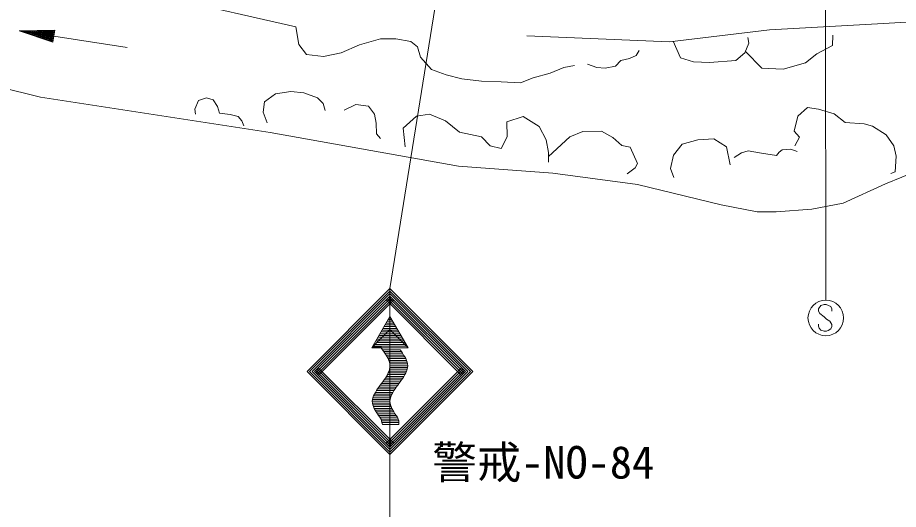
# Model space of a CAD drawing. Units: millimetres, scale not verified. Extents: x 40000 to 680000, y 20000 to 380000.
# Drawn here: x 448076 to 497628, y 261556 to 289210 of the extents above; entities that cross this region are included whole.
import ezdxf
from ezdxf.enums import TextEntityAlignment as Align

# ---------------------------------------------------------------- set-up
doc = ezdxf.new("R2010")
doc.units = ezdxf.units.MM
doc.header["$LTSCALE"] = 1000
doc.layers.add('M-BGD', color=7, linetype='Continuous', lineweight=13)
doc.layers.add('M-STR-STRC', color=7, linetype='Continuous', lineweight=13)
doc.styles.add('ＭＳ ゴシック', font='')
doc.styles.get('ＭＳ ゴシック').set_extended_font_data('MS Gothic')

msp = doc.modelspace()

# ---------------------------------------------------------------- linework, layer by layer
at = {"layer": 'M-BGD'}
for p, q in [((451787, 291412), (463726, 288701)), ((496459, 288858), (500071, 289059)), ((448165, 288467), (450165, 288509)), ((454232, 287527), (448165, 288467)), ((448165, 288467), (450058, 287822)), ((448213, 288451), (448216, 288468)), ((448261, 288435), (448267, 288469)), ((448309, 288418), (448318, 288471)), ((448357, 288402), (448368, 288472)), ((448406, 288385), (448419, 288473)), ((448454, 288369), (448470, 288474)), ((448502, 288353), (448521, 288475)), ((448550, 288336), (448571, 288476)), ((448598, 288320), (448622, 288477)), ((448646, 288304), (448673, 288478)), ((448694, 288287), (448724, 288479)), ((448742, 288271), (448774, 288480)), ((448790, 288254), (448825, 288481)), ((448838, 288238), (448876, 288482)), ((448886, 288222), (448927, 288483)), ((448934, 288205), (448977, 288484)), ((448982, 288189), (449028, 288485)), ((449030, 288173), (449079, 288486)), ((449078, 288156), (449130, 288487)), ((449126, 288140), (449180, 288488)), ((449174, 288124), (449231, 288489)), ((449223, 288107), (449282, 288490)), ((449271, 288091), (449333, 288492)), ((449319, 288074), (449383, 288493)), ((449367, 288058), (449434, 288494)), ((449415, 288042), (449485, 288495)), ((449463, 288025), (449536, 288496)), ((449511, 288009), (449587, 288497)), ((449559, 287993), (449637, 288498)), ((449607, 287976), (449688, 288499)), ((449655, 287960), (449739, 288500)), ((449703, 287943), (449790, 288501)), ((449751, 287927), (449840, 288502)), ((449799, 287911), (449891, 288503)), ((449847, 287894), (449942, 288504)), ((449895, 287878), (449993, 288505)), ((449943, 287862), (450043, 288506)), ((449991, 287845), (450094, 288507)), ((450040, 287829), (450145, 288508)), ((450058, 287822), (450165, 288509)), ((463726, 288701), (463898, 287704)), ((484756, 287854), (490373, 288523)), ((490373, 288523), (496459, 288858)), ((467306, 287675), (468498, 288016)), ((468498, 288016), (469350, 288016)), ((469350, 288016), (470202, 287875)), ((476730, 288187), (484756, 287854)), ((489211, 287774), (489166, 288092)), ((493923, 287637), (493945, 288229)), ((463898, 287704), (464324, 287136)), ((466283, 287221), (467306, 287675)), ((470202, 287875), (470572, 287562)), ((470572, 287562), (470742, 286994)), ((484957, 287878), (485365, 286954)), ((488984, 287227), (489211, 287774)), ((493035, 287182), (493923, 287637)), ((464324, 287136), (465289, 287022)), ((465289, 287022), (466283, 287221)), ((470742, 286994), (471367, 286284)), ((482500, 286910), (482869, 287080)), ((482869, 287080), (483039, 287364)), ((485365, 286954), (486093, 286726)), ((488483, 286795), (488984, 287227)), ((489019, 287312), (489940, 286363)), ((492398, 286659), (493035, 287182)), ((478808, 286398), (479404, 286512)), ((480143, 286597), (480654, 286399)), ((481137, 286370), (481705, 286484)), ((481705, 286484), (482017, 286796)), ((482017, 286796), (482500, 286910)), ((486093, 286726), (487004, 286681)), ((487004, 286681), (488483, 286795)), ((491146, 286317), (492398, 286659)), ((471367, 286284), (472191, 286000)), ((472191, 286000), (473071, 285773)), ((477075, 285830), (478041, 286086)), ((478041, 286086), (478808, 286398)), ((480654, 286399), (481137, 286370)), ((489940, 286363), (490327, 286340)), ((490327, 286340), (491146, 286317)), ((473071, 285773), (474179, 285631)), ((474179, 285631), (475286, 285603)), ((475286, 285603), (476365, 285546)), ((476365, 285546), (477075, 285830)), ((447001, 285321), (449370, 284738)), ((462592, 284920), (463444, 285062)), ((463444, 285062), (464182, 284977)), ((464182, 284977), (464949, 284693)), ((449370, 284738), (454246, 283983)), ((458048, 284068), (458246, 284551)), ((458246, 284551), (458701, 284693)), ((458701, 284693), (459070, 284579)), ((459070, 284579), (459326, 284210)), ((461882, 283898), (461967, 284466)), ((461967, 284466), (462592, 284920)), ((464949, 284693), (465261, 284381)), ((454246, 283983), (462282, 282747)), ((458076, 283784), (458048, 284068)), ((459326, 284210), (459439, 283841)), ((465261, 284381), (465375, 283983)), ((466454, 284012), (467107, 284324)), ((467107, 284324), (467817, 284239)), ((467817, 284239), (468158, 283785)), ((491968, 283664), (492522, 284152)), ((492522, 284152), (493140, 284054)), ((493140, 284054), (494019, 283794)), ((459439, 283841), (460036, 283756)), ((460036, 283756), (460490, 283642)), ((460490, 283642), (460689, 283415)), ((462109, 283301), (461882, 283898)), ((468158, 283785), (468243, 283274)), ((469774, 282992), (470525, 283675)), ((470525, 283675), (471254, 283789)), ((471254, 283789), (472141, 283402)), ((475601, 283357), (476511, 283653)), ((476511, 283653), (477422, 283084)), ((491773, 282817), (491968, 283664)), ((494019, 283794), (494638, 283306)), ((460689, 283415), (460803, 283131)), ((468243, 283274), (468272, 282677)), ((469888, 281945), (469774, 282992)), ((472141, 283402), (472938, 282765)), ((475624, 282515), (475601, 283357)), ((477422, 283084), (477809, 282333)), ((494638, 283306), (495712, 283241)), ((495712, 283241), (496168, 283111)), ((496168, 283111), (496949, 282622)), ((462282, 282747), (472884, 280850)), ((468272, 282677), (468499, 282422)), ((472938, 282765), (474167, 282515)), ((474167, 282515), (474668, 281991)), ((475282, 281855), (475624, 282515)), ((477945, 281399), (479152, 282515)), ((479152, 282515), (479880, 282811)), ((479880, 282811), (480927, 282834)), ((480927, 282834), (481564, 282470)), ((481564, 282470), (482065, 282015)), ((492066, 282492), (491773, 282817)), ((491806, 282003), (492066, 282492)), ((496949, 282622), (497373, 282004)), ((474668, 281991), (475282, 281855)), ((477809, 282333), (477945, 281627)), ((482065, 282015), (482543, 281924)), ((484970, 281482), (485458, 282101)), ((485458, 282101), (486337, 282329)), ((486337, 282329), (487248, 282394)), ((487248, 282394), (487965, 281938)), ((497373, 282004), (497503, 281418)), ((477945, 281627), (477945, 281081)), ((482543, 281924), (482953, 281013)), ((484807, 280733), (484970, 281482)), ((487965, 281938), (488160, 280929)), ((488388, 281352), (488811, 281613)), ((488811, 281613), (489169, 281710)), ((489169, 281710), (489918, 281580)), ((489918, 281580), (490764, 281450)), ((490764, 281450), (490927, 281645)), ((490927, 281645), (491090, 281776)), ((491090, 281776), (491578, 281808)), ((491578, 281808), (491936, 281678)), ((496911, 279869), (501004, 281553)), ((482953, 281013), (482816, 280763)), ((497503, 281418), (497438, 280539)), ((472884, 280850), (478179, 280472)), ((478179, 280472), (482944, 279817)), ((482816, 280763), (482361, 280421)), ((485002, 280212), (484807, 280733)), ((497438, 280539), (497210, 280441)), ((482944, 279817), (487659, 278683)), ((494516, 278785), (496911, 279869)), ((487659, 278683), (489676, 278280)), ((492751, 278432), (494516, 278785)), ((489676, 278280), (490760, 278280)), ((490760, 278280), (492751, 278432))]:
    msp.add_line(p, q, dxfattribs=at)
msp.add_open_spline([(334306, 281856), (334703, 283539), (335101, 285222), (335660, 286911), (335971, 287850), (336332, 288791), (336912, 289536), (337906, 290812), (339544, 291513), (341070, 292282), (343015, 293262), (344779, 294355), (346561, 295472), (349088, 297056), (351653, 298689), (353990, 300560), (355884, 302077), (357629, 303750), (359521, 305325), (361030, 306582), (362633, 307776), (364446, 308434), (365367, 308769), (366342, 308965), (367313, 309161), (369123, 309528), (370918, 309896), (372723, 310212), (374761, 310568), (376809, 310857), (378861, 311222), (380708, 311550), (382557, 311941), (384271, 312676), (385411, 313165), (386490, 313806), (387501, 314533), (388742, 315427), (389880, 316450), (390933, 317562), (392274, 318978), (393478, 320538), (394404, 322246), (394984, 323314), (395456, 324440), (396100, 325476), (396439, 326021), (396825, 326540), (397352, 326930), (398094, 327479), (399115, 327769), (399976, 327576), (400783, 327394), (401451, 326787), (402156, 326284), (403625, 325237), (405262, 324642), (406921, 324023), (408308, 323506), (409711, 322973), (411161, 322813), (412859, 322625), (414621, 322951), (416288, 323459), (418390, 324100), (420342, 325031), (422304, 325963), (423846, 326695), (425394, 327427), (427028, 327942), (428398, 328373), (429829, 328651), (431267, 328628), (432679, 328606), (434099, 328295), (435386, 327741), (436812, 327126), (438075, 326213), (439424, 325399), (440667, 324648), (441983, 323982), (443381, 323704), (444666, 323448), (446020, 323521), (447338, 323704), (449232, 323967), (451051, 324458), (452909, 324835), (454702, 325199), (456531, 325457), (458360, 325441), (460180, 325425), (462000, 325138), (463811, 325199), (465523, 325257), (467228, 325627), (468939, 325765), (473421, 326128), (477951, 324904), (482384, 324393), (486164, 323958), (489873, 324040), (493891, 323829), (495745, 323732), (497664, 323572), (499181, 324355), (499999, 324777), (500700, 325474), (501401, 326172)], degree=3, knots=[0, 0, 0, 0, 1, 1, 1, 2, 2, 2, 3, 3, 3, 4, 4, 4, 5, 5, 5, 6, 6, 6, 7, 7, 7, 8, 8, 8, 9, 9, 9, 10, 10, 10, 11, 11, 11, 12, 12, 12, 13, 13, 13, 14, 14, 14, 15, 15, 15, 16, 16, 16, 17, 17, 17, 18, 18, 18, 19, 19, 19, 20, 20, 20, 21, 21, 21, 22, 22, 22, 23, 23, 23, 24, 24, 24, 25, 25, 25, 26, 26, 26, 27, 27, 27, 28, 28, 28, 29, 29, 29, 30, 30, 30, 31, 31, 31, 32, 32, 32, 33, 33, 33, 34, 34, 34, 35, 35, 35, 36, 36, 36, 36], dxfattribs=at)
at = {"layer": 'M-STR-STRC'}
for p, q in [((473034, 298996), (469024, 273970)), ((493536, 295945), (493538, 273322)), ((469024, 273970), (464358, 269303)), ((469024, 273829), (464499, 269303)), ((469024, 273688), (464641, 269303)), ((469024, 273546), (464782, 269303)), ((469024, 273970), (469026, 259837)), ((469024, 273970), (473692, 269304)), ((469024, 273829), (473550, 269304)), ((469024, 273688), (473409, 269304)), ((469024, 273546), (473267, 269304)), ((469095, 273475), (464853, 269232)), ((469166, 273405), (464924, 269162)), ((469237, 273334), (464994, 269091)), ((468812, 273334), (473055, 269092)), ((468883, 273405), (473126, 269162)), ((468954, 273475), (473197, 269233)), ((493451, 273085), (493259, 273019)), ((493573, 273082), (493451, 273085)), ((493823, 272964), (493573, 273082)), ((493259, 273019), (493136, 272834)), ((493136, 272834), (493138, 272703)), ((493138, 272703), (493201, 272574)), ((493201, 272574), (493457, 272392)), ((493886, 272832), (493823, 272964)), ((493886, 272703), (493886, 272832)), ((468008, 270635), (469024, 272397)), ((468874, 272136), (469176, 272136)), ((468931, 272236), (469118, 272236)), ((468989, 272336), (469060, 272336)), ((470042, 270636), (469024, 272397)), ((493457, 272392), (493586, 272260)), ((493586, 272260), (493765, 272145)), ((493765, 272145), (493891, 271944)), ((468044, 270698), (469011, 271666)), ((468585, 271635), (469464, 271636)), ((468643, 271735), (469407, 271736)), ((468700, 271836), (469349, 271836)), ((468758, 271936), (469291, 271936)), ((468816, 272036), (469233, 272036)), ((470042, 270636), (469011, 271666)), ((493138, 271855), (493136, 271976)), ((493178, 271752), (493138, 271855)), ((493262, 271642), (493178, 271752)), ((493449, 271581), (493262, 271642)), ((493583, 271581), (493449, 271581)), ((493683, 271610), (493583, 271581)), ((493826, 271702), (493683, 271610)), ((493886, 271834), (493826, 271702)), ((493891, 271944), (493886, 271834)), ((468296, 271135), (469753, 271136)), ((468354, 271235), (469695, 271236)), ((468412, 271335), (469637, 271336)), ((468469, 271435), (469580, 271436)), ((468527, 271535), (469522, 271536)), ((468008, 270635), (470042, 270636)), ((468544, 270698), (468044, 270698)), ((468081, 270735), (469984, 270736)), ((468181, 270835), (469926, 270836)), ((468239, 271035), (469811, 271036)), ((468281, 270935), (469868, 270936)), ((468525, 270635), (469525, 270636)), ((468529, 270635), (468810, 270236)), ((469542, 270636), (469542, 270633)), ((468600, 270535), (469594, 270536)), ((468676, 270436), (469664, 270436)), ((468739, 270336), (469734, 270336)), ((468810, 270236), (468872, 270136)), ((468810, 270236), (469795, 270236)), ((468872, 270136), (468919, 270036)), ((468872, 270136), (469862, 270136)), ((469598, 270536), (469664, 270436)), ((469664, 270436), (469734, 270336)), ((469734, 270336), (469795, 270236)), ((469795, 270236), (469862, 270136)), ((469862, 270136), (469910, 270036)), ((468919, 270036), (468958, 269936)), ((468919, 270036), (469910, 270036)), ((468958, 269936), (468991, 269836)), ((468958, 269936), (469957, 269936)), ((468991, 269836), (469013, 269736)), ((468991, 269836), (469989, 269836)), ((469013, 269736), (469026, 269636)), ((469013, 269736), (470005, 269736)), ((469026, 269636), (469013, 269536)), ((469026, 269636), (470026, 269636)), ((469910, 270036), (469957, 269936)), ((469957, 269936), (469989, 269836)), ((469989, 269836), (470005, 269736)), ((470005, 269736), (470026, 269636)), ((470026, 269636), (470008, 269536)), ((464358, 269303), (469025, 264637)), ((464499, 269303), (469025, 264778)), ((464641, 269303), (469025, 264919)), ((464782, 269303), (469025, 265061)), ((464853, 269374), (469096, 265132)), ((464924, 269445), (469167, 265202)), ((464994, 269515), (469237, 265273)), ((473055, 269516), (468813, 265273)), ((468880, 269115), (468828, 269036)), ((473126, 269445), (468884, 265202)), ((468927, 269236), (468888, 269136)), ((468888, 269136), (469870, 269136)), ((468972, 269336), (468927, 269236)), ((468927, 269236), (469916, 269236)), ((473197, 269375), (468954, 265132)), ((468998, 269436), (468972, 269336)), ((468972, 269336), (469956, 269336)), ((469013, 269536), (468998, 269436)), ((468998, 269436), (469992, 269436)), ((469013, 269536), (470008, 269536)), ((473692, 269304), (469025, 264637)), ((473550, 269304), (469025, 264778)), ((473409, 269304), (469025, 264919)), ((473267, 269304), (469025, 265061)), ((469870, 269136), (469808, 269036)), ((469916, 269236), (469870, 269136)), ((469956, 269336), (469916, 269236)), ((469992, 269436), (469956, 269336)), ((470008, 269536), (469992, 269436)), ((468550, 268635), (468480, 268535)), ((468626, 268735), (468550, 268635)), ((468550, 268635), (469525, 268636)), ((468701, 268836), (468626, 268735)), ((468626, 268735), (469605, 268736)), ((468770, 268936), (468701, 268836)), ((468701, 268836), (469680, 268836)), ((468828, 269036), (468770, 268936)), ((468770, 268936), (469739, 268936)), ((468828, 269036), (469808, 269036)), ((469525, 268636), (469461, 268536)), ((469605, 268736), (469525, 268636)), ((469680, 268836), (469605, 268736)), ((469739, 268936), (469680, 268836)), ((469808, 269036), (469739, 268936)), ((468201, 268135), (468155, 268035)), ((468269, 268235), (468201, 268135)), ((468201, 268135), (469185, 268136)), ((468332, 268335), (468269, 268235)), ((468269, 268235), (469249, 268236)), ((468404, 268435), (468332, 268335)), ((468332, 268335), (469310, 268336)), ((468480, 268535), (468404, 268435)), ((468404, 268435), (469380, 268436)), ((468480, 268535), (469461, 268536)), ((469185, 268136), (469136, 268036)), ((469249, 268236), (469185, 268136)), ((469310, 268336), (469249, 268236)), ((469380, 268436), (469310, 268336)), ((469461, 268536), (469380, 268436)), ((468048, 267735), (468030, 267635)), ((468030, 267635), (469026, 267636)), ((468030, 267635), (468047, 267535)), ((468067, 267835), (468048, 267735)), ((468048, 267735), (469041, 267736)), ((468104, 267935), (468067, 267835)), ((468067, 267835), (469060, 267836)), ((468155, 268035), (468104, 267935)), ((468104, 267935), (469089, 267936)), ((468155, 268035), (469136, 268036)), ((469041, 267736), (469026, 267636)), ((469026, 267636), (469038, 267536)), ((469060, 267836), (469041, 267736)), ((469089, 267936), (469060, 267836)), ((469136, 268036), (469089, 267936)), ((468047, 267535), (469038, 267536)), ((468047, 267535), (468061, 267435)), ((468061, 267435), (469052, 267436)), ((468061, 267435), (468090, 267335)), ((468090, 267335), (469084, 267336)), ((468090, 267335), (468137, 267235)), ((468137, 267235), (469132, 267236)), ((468137, 267235), (468184, 267135)), ((468184, 267135), (469177, 267136)), ((468184, 267135), (468250, 267035)), ((469038, 267536), (469052, 267436)), ((469052, 267436), (469084, 267336)), ((469084, 267336), (469132, 267236)), ((469132, 267236), (469177, 267136)), ((469177, 267136), (469239, 267036)), ((468250, 267035), (469239, 267036)), ((468250, 267035), (468316, 266935)), ((468316, 266935), (469301, 266936)), ((468316, 266935), (468385, 266835)), ((468385, 266835), (469370, 266836)), ((468385, 266835), (468454, 266735)), ((468454, 266735), (469444, 266736)), ((468454, 266735), (468525, 266635)), ((468525, 266635), (469493, 266636)), ((468525, 266635), (468546, 266535)), ((469239, 267036), (469301, 266936)), ((469301, 266936), (469370, 266836)), ((469370, 266836), (469444, 266736)), ((469444, 266736), (469493, 266636)), ((469493, 266636), (469525, 266536)), ((468546, 266535), (469525, 266536)), ((468546, 266535), (468563, 266435)), ((468563, 266435), (469525, 266436)), ((468563, 266435), (468604, 266335)), ((468604, 266335), (469525, 266336)), ((469525, 266536), (469525, 266436)), ((469525, 266436), (469525, 266336))]:
    msp.add_line(p, q, dxfattribs=at)
msp.add_circle((493543, 272322), 1000, dxfattribs=at)

# ---------------------------------------------------------------- texts
at = {"layer": 'M-STR-STRC', "style": 'ＭＳ ゴシック'}
msp.add_text('警戒-NO-84', height=1833, rotation=0.005, dxfattribs=at).set_placement((471408, 262737), align=Align.BOTTOM_LEFT)

doc.saveas('drawing.dxf')
